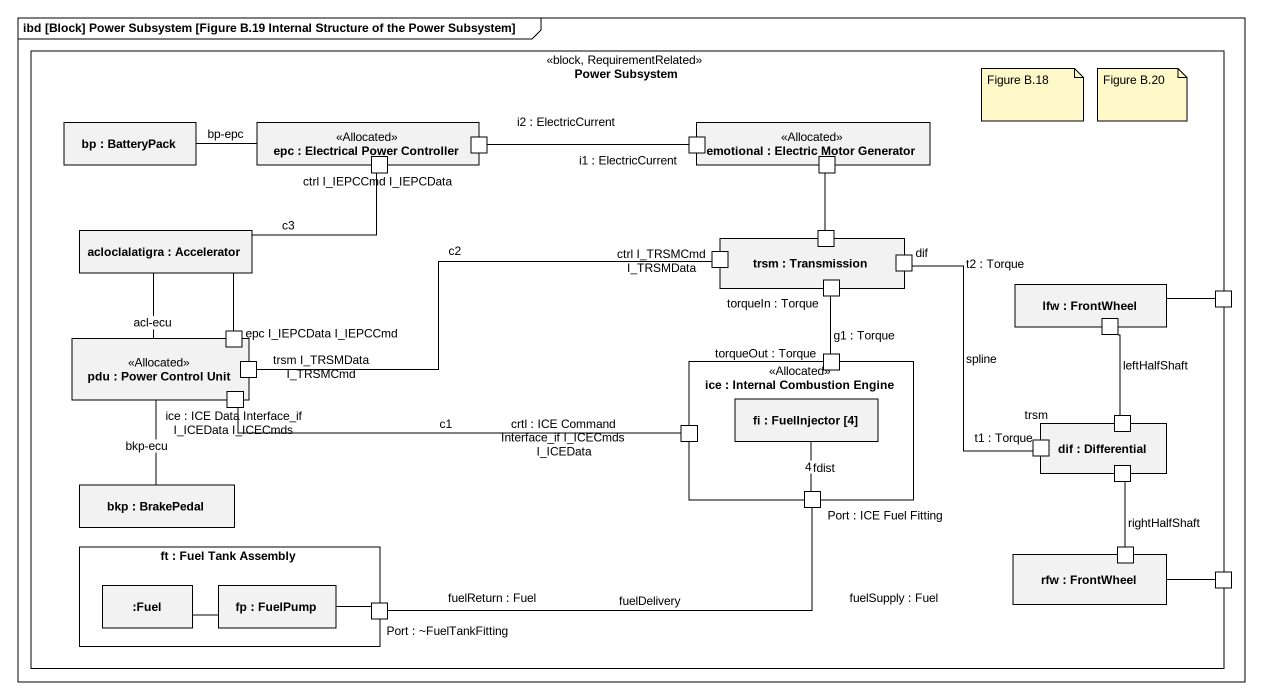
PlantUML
@startuml
mainframe ibd [Block] Power Subsystem [Figure B.19 Internal Structure of the Power Subsystem]
rectangle "Power Subsystem" as Power_Subsystem <<block, RequirementRelated>> {
  rectangle "bp : BatteryPack" as bp
  rectangle "epc : Electrical Power Controller" as epc <<Allocated>> {
    port "ctrl I_IEPCCmd I_IEPCData" as ctrl_I_IEPCCmd_I_IEPCData
    port " " as port1
  }
  rectangle "emotional : Electric Motor Generator" as emotional <<Allocated>> {
    port " " as port2
    port " " as port3
  }
  rectangle "acloclalatigra : Accelerator" as acloclalatigra
  rectangle "trsm : Transmission" as trsm {
    port "ctrl I_TRSMCmd I_TRSMData" as ctrl_I_TRSMCmd_I_TRSMData
    port " " as port4
    port dif
    port "torqueIn : Torque" as torqueIn_Torque
  }
  rectangle "lfw : FrontWheel" as lfw {
    port " " as port6
  }
  port " " as port5
  rectangle "pdu : Power Control Unit" as pdu <<Allocated>> {
    port "epc I_IEPCData I_IEPCCmd" as epc_I_IEPCData_I_IEPCCmd
    port "trsm I_TRSMData I_TRSMCmd" as trsm_I_TRSMData_I_TRSMCmd
    port "ice : ICE Data Interface_if I_ICEData I_ICECmds" as ice_ICE_Data_Interface_if_I
  }
  rectangle "ice : Internal Combustion Engine" as ice <<Allocated>> {
    port "torqueOut : Torque" as torqueOut_Torque
    rectangle "fi : FuelInjector [4]" as fi
    port "crtl : ICE Command Interface_if I_ICECmds I_ICEData" as crtl_ICE_Command_Interface
    port "Port : ICE Fuel Fitting" as Port_ICE_Fuel_Fitting
  }
  rectangle "dif : Differential" as dif_2 {
    port " " as port7
    port "trsm" as trsm_2
    port " " as port8
  }
  rectangle "bkp : BrakePedal" as bkp
  rectangle "ft : Fuel Tank Assembly" as ft {
    rectangle ":Fuel" as Fuel
    rectangle "fp : FuelPump" as fp
    port "Port : ~FuelTankFitting" as Port_FuelTankFitting
  }
  rectangle "rfw : FrontWheel" as rfw {
    port " " as port9
  }
  port " " as port10
}
bp -right- epc : bp-epc
port1 -right- port2 : i2 : ElectricCurrent\ni1 : ElectricCurrent
acloclalatigra -- pdu : acl-ecu
port4 -up- port3
dif -- trsm_2 : t2 : Torque\nspline\nt1 : Torque
port5 -left- lfw
epc_I_IEPCData_I_IEPCCmd -up- ctrl_I_IEPCCmd_I_IEPCData : c3
trsm_I_TRSMData_I_TRSMCmd -right- ctrl_I_TRSMCmd_I_TRSMData : c2
torqueOut_Torque -up- torqueIn_Torque : g1 : Torque
port6 -- port7 : leftHalfShaft
crtl_ICE_Command_Interface -left- ice_ICE_Data_Interface_if_I : c1
bkp -up- pdu : bkp-ecu
Port_ICE_Fuel_Fitting -up- "4" fi : fdist
port9 -up- port8 : rightHalfShaft
Fuel -right- fp
fp -right- Port_FuelTankFitting
Port_FuelTankFitting -right- Port_ICE_Fuel_Fitting : fuelSupply : Fuel\nfuelReturn : Fuel\nfuelDelivery
port10 -left- rfw
note as N1
  Figure B.18
end note
note as N2
  Figure B.20
end note
@enduml
